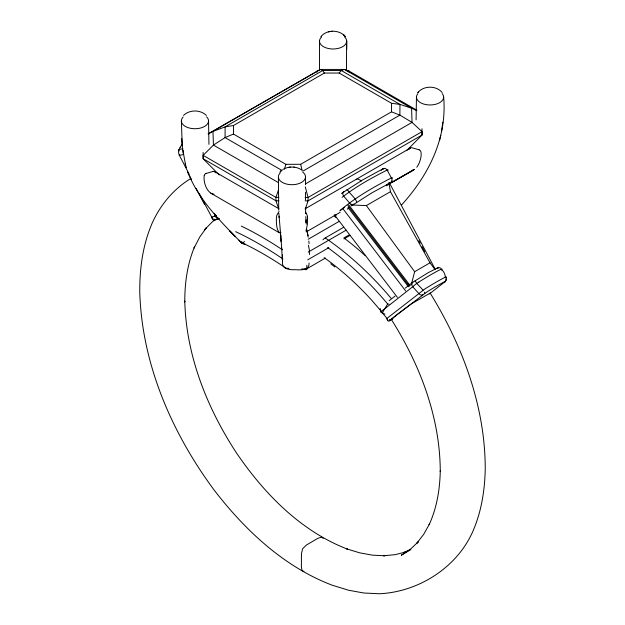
<?xml version="1.0" encoding="UTF-8"?>
<svg xmlns="http://www.w3.org/2000/svg" width="625" height="625" viewBox="0 0 625 625"><rect width="100%" height="100%" fill="white"/><g stroke="black" fill="none" stroke-linecap="round" stroke-linejoin="round"><path stroke-width="0.94" d="M319.5 40.852L319.461 70.547M416.469 96.883L416.086 119.883M278.391 177.516L278.727 210.273M406.516 150.711L422.031 135.055L422.031 131.656L412.063 122.383L399.891 115.125L391.516 111.844L300.672 164.289L285.867 164.32L233.453 134.062L233.508 125.508L324.344 73.062L339.148 73.031L391.57 103.297L399.961 104.398L411.586 108.187L416.742 110.656M346.672 41.266L346.633 49.5L346.633 40.492L346.445 70.289M391.516 111.844L391.57 103.297M443.648 96.984C447.258 138.25 428.742 174.969 401.617 204.945M309.43 254.594L309.406 251.109A49.648 49.516 -73.1 0 0 309.352 250L308.43 245.211M282.414 254.891L282.391 257.781M309.062 263.023C309.586 270.898 300.133 269.953 294.914 269.688C289.539 270.031 281.414 268.977 282.492 261.641A50.289 49.406 63.1 0 1 282.453 260.5L282.43 260.125M441.586 131.273L442.797 122.188M241.773 242.508L241.875 241.875M439.617 140.258L440.797 135.32M411.312 284.625L414.641 271.695L430.031 262.812L434.883 269.445M284.422 169.242L285.867 164.32M305.531 208.5L308.039 200.867L308.039 197.469L305.305 186.836M278.539 189.766L275.945 197.383L275.945 200.781L278.562 208.406M204.297 175.391C203.211 180.227 205.492 190.172 211.445 193.508A13.422 10.117 -35.8 0 0 212.844 193.984M305.953 231.133L307.422 224.281L307.562 217.125M386.555 185.828L387.258 184.102M180.086 147.664L179.258 149.32L182.711 148.859M389.047 304.18L387.648 303.969L382.109 313.219M398.812 313.258L411.68 303.656L430.164 293.102L429.25 293.984M410.281 549.906L401.266 555.273L410.359 549.25L418.445 541.672L416.625 543.469L423.664 534.375L429.555 523.883L429.133 524.742C436.883 507.867 439.891 489.273 440.273 470.82L440.266 471.438C440.094 417.227 420.047 364.734 391.281 319.398L396.609 314.984M279.07 211.492L277.188 214.516A3.281 1.031 -76.5 0 0 276.43 217.062C276.414 220.5 275.773 228.836 279.43 232.758A13.422 4.219 -76.5 0 0 280.094 232.742L280.938 232.32M416.805 167.242C419.938 163 422 155.625 420.891 151.797A3.281 2.477 35.5 0 0 419.187 149.773M418.547 91.781L417.773 92.773C423.391 85.422 436.32 85.359 442.141 92.492M356.281 179.648L357.352 178.797L359.734 179.906A37.805 21.828 60 0 1 361.062 180.727L361.477 181.008M320.852 36.68C326.422 29.68 338.445 29.461 344.602 35.789L343.359 34.586L344.602 35.789M280.703 171.227L279.859 172.242M339.148 73.031L341.25 70.5L344.469 69.438L349.07 71.086L416.867 110.227M409.445 149.055L410.469 148.016M436.844 268.344L428.133 272.703L412.891 282.211A3.406 2.578 53 0 0 412.734 286.719L380.602 312.031L381.141 311.797M281.32 170.633L280.414 171.523L281.672 170.312M183.516 115.422C189.508 109.508 200.406 109.516 206.398 115.43M244.594 241.594L242.008 243.281L238.953 240.156M340.18 210.43C355.648 197.281 373.398 187.195 391.383 177.914A6.773 0.82 -30.7 0 1 392.109 178.344M387.539 185.266L391.234 182.281L371.688 192.953L351.484 205.859M429.906 293.539L445.141 281.617L444.141 282.031M390.805 182.742L390.859 182.695A3.398 2.766 52.2 0 0 391.953 180.961M389.148 300.695L395.023 296.109M398.094 313.82L389.062 320.953A4.859 2.336 -71.3 0 1 387.398 320.086M341.469 193.492L362.945 179.727L383.289 168.648L382.336 169.492M347.203 209.195L349.336 207.531M397.398 314.438L426.594 292.164A25.922 1.68 -32.6 0 1 444.281 281.938M381.297 170.297L381.812 169.891M339.812 210.906L344.594 207.328M405.266 288.125L412.891 282.211M342.086 197.359C356.07 186.508 371.742 177.828 387.516 169.867A6.82 0.828 -30.7 0 1 387.766 170.445M440.617 269.5C442.68 268.633 446.32 276.227 445.047 277.336A30.617 1.984 -32.6 0 0 424.867 288.969L387.016 318.367L381.094 311.391M215.297 219.641L212.352 221.797L204.555 229.789L206.367 227.711L199.633 237.203L194.07 248.055L194.492 246.953C187.25 264.344 184.711 283.273 184.773 302.016L184.773 301.062C186.148 355.484 206.953 407.875 236.516 453C264.258 493.703 300.703 531.141 347.461 549.125L346.648 548.859L359.727 552.844L372.445 555.156L384.672 555.766L383.57 555.766L395.148 554.68L406.016 551.906L403.391 552.672L410.891 549.359M190.695 178.602C173.266 189.133 159.922 205.461 151.781 224.023L151.367 225.125C142.719 245.891 139.695 268.477 139.766 290.844L139.758 291.797C141.758 363.664 171.625 432.492 213.898 489.742C244.945 530.18 283.984 566.875 332.289 585.234L348.711 590.266L363.883 593.016L379.57 593.75C417.562 591.93 454.953 568.828 471.531 534.227L471.953 533.367C481.195 513.227 484.789 491.039 485.234 469.016L485.242 468.398C485.094 406.078 462.547 345.656 430.164 293.102M414.641 169.336L391.82 182.375L414.367 169.5M418.805 282.086L416.734 283.406A6.062 0.391 -37.8 0 0 412.75 286.711M306.539 231.75L340.188 212.32M208.062 133.891L320.344 69.438L344.469 69.438L411.586 108.187L412.063 122.383L305.523 183.891M282.742 169.523L283.891 168.859M218.125 218.391L215.719 219.781A4.422 3.602 68.3 0 1 214.492 220.172L213.766 218.812M303.188 170.953L399.891 115.125L399.961 104.398L341.25 70.5L322.672 70.539L320.344 69.438L208.602 133.789M305.047 208.867L410.648 147.898M389.727 183.719L413.688 169.844A13.453 10.156 35.5 0 1 412.18 170.352M308.172 239.273L338.867 221.547M350.555 204.945L366.367 205.578L390.43 191.695L388.938 182.625M343.539 227.352L325.242 237.922A4.609 1.719 -46.5 0 0 322.922 239.828M308.203 252.094L346.219 230.141M348.703 235.141L343.898 237.914A218.328 130.125 54.4 0 1 365.336 255.734M307.703 259.859L328.781 247.695M343.953 238.93L349.852 235.523M325.359 258.086L306.852 268.773L306.82 265.227M389.062 320.953L392.438 319.031M205.984 173.492L213.102 171.438M392.852 318.727L391.328 319.43M216.492 215.664L211.758 217.18L199.281 193.602M334.641 215.328L334.195 215.531M390.805 182.453L390.859 182.43A3.398 2.93 63.6 0 0 391.383 177.914L387.094 169.992A3.367 2.945 64.1 0 0 382.852 168.805M179.68 155.109L179.203 155.336L183.477 154.578M233.453 134.062L225.062 137.586L213.438 145.086L203.133 155.344L203.133 158.742L219.258 174.938M215.898 219.711L219.102 218.586M285.086 168.344C290.367 166.25 296.625 166.617 301.43 169.75M328.344 31.852L330.391 31.43M233.508 125.508L225.125 126.859L212.961 131.43L213.438 145.086L278.031 182.383M303.906 571.414L302.039 570.602L301.383 566.758L301.438 553.789L302.602 548.758L306.438 545.008L317.859 538.336L321.562 537.094L323.148 538.375M331.242 31.359L332.5 31.25M288.969 167.227L290.688 167.125M347.125 71.078L349.07 71.086L349.07 72.148M278.867 197.391L275.945 197.383L203.133 155.344L203.109 152.422M305.125 197.461L308.039 197.469L422.031 131.656L422.008 128.727M278.867 200.789L275.945 200.781L203.133 158.742L203.109 155.82M305.125 200.859L308.039 200.867L422.031 135.055L422.008 132.125M286.367 268.258L288.922 268.352M301.672 268.898L306.75 269.164M293.805 167.125L294.648 167.195M214.016 194.219L213.133 194.055M419.164 149.82L412.023 147.773A2.68 2.023 35.5 0 0 410.406 147.938M282.094 170.516L225.062 137.586L225.125 126.859L322.672 70.539L324.344 73.062M214.469 171.555L279.016 208.812M210.805 193.188L279.164 232.656M324.133 257.648L326.273 259.172A199.812 119.781 53.1 0 1 371.281 299.734L382.438 312.633A4.539 3.523 31.1 0 0 384.891 314.078M214.656 171.672L215.766 172.812M330.719 263.773L334.922 267.016M241.758 243.148L229.383 230.539L235.391 236.687C217 217.648 197.836 197.758 188.031 172.711M423.086 290.094L416.734 283.406L415.086 280.781M412.719 286.734L418.852 293.562A3.406 2.586 53 0 0 422.688 294.75M349.68 203.086L343.672 196.141A3.391 2.781 53.6 0 1 344.023 191.508M345.156 36.5L344.32 35.492L345.367 36.789M389.305 319.523L389.766 320.094M336.5 215.109L335.984 214.453M348.695 204.867L410.25 285.703M347.867 205.516L409.422 286.352M347.977 207.5L408.484 286.781M342.812 208.57L405.664 290.938M334.562 214.992L397.406 297.352M366.367 205.578L414.641 271.695M241.695 243.062L241.508 241.93M305.469 212.289L306 213.102M306.016 213.125L306.867 214.656A3.281 1.023 76.6 0 1 307.586 217.141L307.578 217.211M424.391 292.188L424.937 293.133M390.43 191.695L430.031 262.812M408.195 283.797L409.102 285.461M214.648 213.727L215.852 215.992A4.438 3.82 78.4 0 0 218.508 218.305M389.25 182.578L435.133 269.086M418.852 240.609L420.219 243.18M422.031 246.609L424.758 251.75M196.047 188.234L204.641 204.602M212.203 218.82L211.828 217.703M187.523 171.852L191.562 179.609M188.953 173.781L179.383 155.305A6.031 5.125 73.9 0 1 179.234 149.305A3.445 1.531 21.9 0 0 179.086 150.898M387.43 319.992L387.094 318.891M214.227 213.328L215.203 216.086A4.539 3.914 76.1 0 0 219.195 218.734M334.891 215.789L334.695 214.984M181.375 121.023L182.289 146.844L185.484 164.547M185.211 163.602L186.383 167.719M300.672 164.289L302.242 170.992M306.852 229.586L308.18 237.281M307.594 234.109L307.875 235.688L307.258 232.102M308.789 241.023L309.102 243.641M280.742 236.617L280.602 235.102L281.242 241.695L278.859 213.359M281.078 240.125L281.789 249.609M305.82 216.562L306.266 224.125M181.688 138.391L182.227 145.859M208.938 144.359L208.547 121.133M279.016 216.273L279.094 217.594M305.961 219.664L306.133 222.617L306.062 221.359M282.305 259.852L281.695 247.922M305.695 213.313L305.57 207.414M305.523 177.156L305.523 184.5M305.516 192.219L305.523 199.906M316.984 71.008L316.984 72.281M215.203 216.086A4.539 1.125 -19.5 0 1 214.391 215.641M180.008 147.594A30.617 24.922 67.9 0 1 182.062 144.367M212.117 217.391A6.641 3.57 -63.3 0 1 212.102 216.953M214.359 220.367A4.859 3.164 -47 0 1 212.375 218.75M183.453 153.805A6.062 5.148 74.3 0 1 183.031 150.461M235.602 231.672A195.883 60.594 43.3 0 1 282.961 258.969M241.922 242.789A4.75 4.016 -36 0 0 244.812 244.25L245.039 244.281A4.969 4.523 -57.5 0 0 245.297 244.188M241.945 242.781A181.438 56.125 43.3 0 1 286.406 268.445M306.773 269.219A4.781 1.867 78.2 0 1 304.844 269.039M241.289 226.102A200.758 63.234 43.6 0 1 282.469 249.805M442.164 93.57A13.586 7.844 0 0 1 430.203 104.969A13.586 7.844 0 0 1 417.812 93.727M344.664 37.039A13.586 7.852 0 0 1 341.867 47.133A13.586 7.852 0 0 1 324.164 47.062A13.586 7.852 0 0 1 321.602 36.945M206.578 116.813A13.586 7.844 0 0 1 203.867 126.812A13.586 7.844 0 0 1 186.344 126.945A13.586 7.844 0 0 1 183.164 116.992M302.789 172.148A13.586 7.844 0 0 1 301.438 182.477A13.586 7.844 0 0 1 283.516 183.023A13.586 7.844 0 0 1 280.289 172.836M213.102 171.445A2.672 2.016 -35.8 0 1 214.719 171.594M204.242 175.391A3.281 2.469 -35.8 0 1 205.961 173.445M353.641 204.18A3.398 2.805 52.3 0 1 349.648 203.109M356.531 202.219A3.398 0.656 58.1 0 0 355.125 198.844L349.008 191.984A3.367 0.57 58 0 0 346.891 189.57M335.93 217.32A4.859 2.633 -68.1 0 1 334.672 216.102M382.922 169.055A3.391 2.75 53.8 0 1 384.023 168.773M418.82 282.07A31.195 2.023 -32.6 0 1 440.75 269.406M436.938 268.141A3.453 3.258 68 0 1 441.523 269.094A6.062 0.898 -30.9 0 1 441.563 269.953M445.945 277.789A6.031 0.875 -30.8 0 0 445.789 276.984A3.445 3.219 67.2 0 1 444.867 281.656M381.102 311.375A3.352 2.734 57 0 1 380.273 308.508M386.82 319.023A6.641 4.07 -56.5 0 1 386.719 318.578M445.969 279.039A3.406 2.938 51 0 1 444.711 282.031M436.75 268.445A3.406 2.906 49.4 0 1 438.43 268.148M327.625 247.539A214.18 128.391 53.1 0 1 387.641 303.977M325.234 237.945A218.547 130.922 53.3 0 1 390.984 298.164"/></g></svg>
